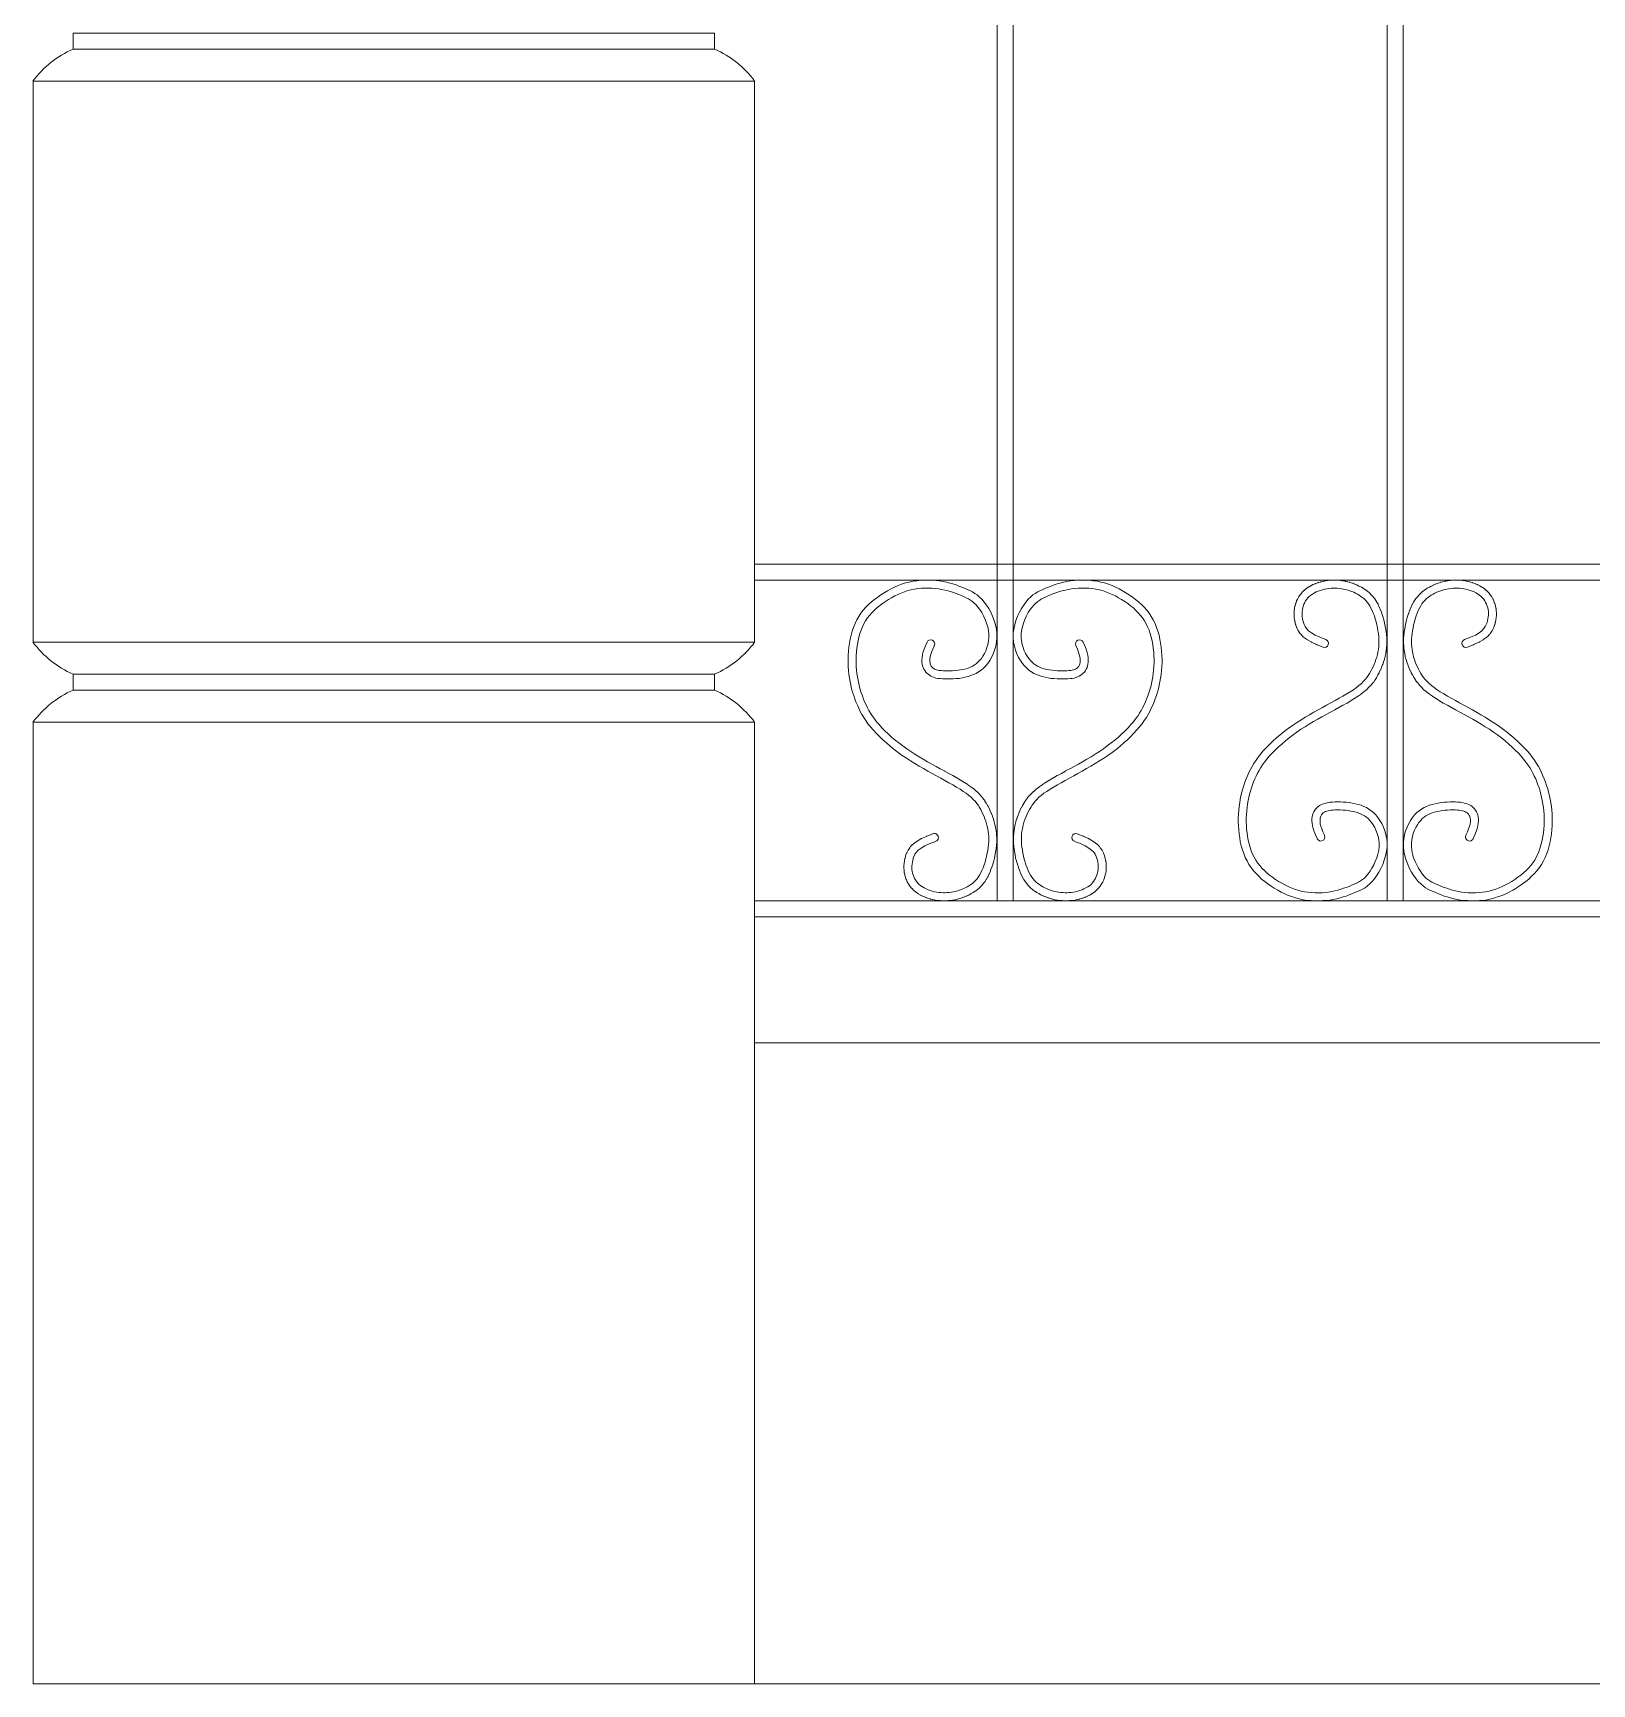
# Model space of a CAD drawing. Header units: millimetres. Extents: x -25 to 4147, y 0 to 2650.
# Drawn here: x 0 to 972, y 0 to 1030 of the extents above; entities that cross this region are included whole.
import ezdxf

# ---------------------------------------------------------------- set-up
doc = ezdxf.new("R2010")
doc.units = ezdxf.units.MM
doc.layers.add('ceco.net 340', color=7, linetype='Continuous', lineweight=5)

msp = doc.modelspace()

# ---------------------------------------------------------------- linework, layer by layer
at = {"layer": 'ceco.net 340'}
for p, q in [((601.2, 2250), (601.2, 488.6)), ((611.2, 2250), (611.2, 488.6)), ((844.5, 2250), (844.5, 488.6)), ((854.5, 2250), (854.5, 488.6)), ((425, 1030), (25, 1030)), ((25, 1030), (25, 1020)), ((25, 1020), (425, 1020)), ((425, 1020), (425, 1030)), ((450, 1000), (0, 1000)), ((0, 1000), (0, 650)), ((450, 650), (450, 1000)), ((450, 698.6), (3672.1, 698.6)), ((450, 688.6), (3672.1, 688.6)), ((854.5, 688.6), (854.5, 488.6)), ((0, 650), (450, 650)), ((425, 630), (25, 630)), ((25, 630), (25, 620)), ((425, 620), (425, 630)), ((25, 620), (425, 620)), ((450, 488.6), (3672.1, 488.6)), ((450, 478.6), (3672.1, 478.6)), ((450, 400), (3672.1, 400)), ((450, 0), (3672.1, 0))]:
    msp.add_line(p, q, dxfattribs=at)
for points in [[(563, 525.7), (559.2, 524.3), (556.2, 522.9), (553.9, 521.5), (552.1, 520.2), (550.9, 518.9), (550, 517.6), (549.4, 516.3), (548.9, 515.1), (548.6, 513.9), (548.4, 512.7), (548.2, 511.5), (548.1, 510.3), (548.1, 509.2), (548.1, 508.1), (548.3, 507), (548.5, 505.9), (548.9, 504.8), (549.3, 503.7), (549.8, 502.6), (550.3, 501.6), (551, 500.6), (551.8, 499.7), (552.6, 498.8), (553.6, 498), (554.6, 497.3), (555.8, 496.6), (557, 496), (558.2, 495.4), (559.5, 495), (560.8, 494.6), (562.2, 494.3), (563.5, 494), (564.9, 493.8), (566.2, 493.7), (567.5, 493.6), (568.8, 493.6), (570.1, 493.7), (571.4, 493.8), (572.7, 494), (574, 494.2), (575.3, 494.5), (576.5, 494.9), (577.8, 495.3), (579, 495.7), (580.3, 496.2), (581.4, 496.8), (582.6, 497.4), (583.7, 498), (584.8, 498.7), (585.8, 499.5), (586.8, 500.3), (587.7, 501.3), (588.7, 502.3), (589.5, 503.4), (590.3, 504.7), (591.1, 506.1), (591.8, 507.6), (592.5, 509.2), (593.1, 511), (593.7, 512.8), (594.2, 514.6), (594.7, 516.5), (595.1, 518.4), (595.4, 520.2), (595.7, 522), (595.9, 523.7), (596, 525.4), (596, 527.1), (596, 528.7), (595.8, 530.3), (595.7, 531.9), (595.4, 533.5), (595.1, 535), (594.7, 536.6), (594.2, 538.2), (593.6, 539.7), (593.1, 541.2), (592.4, 542.7), (591.7, 544.1), (591, 545.5), (590.2, 546.9), (589.4, 548.2), (588.5, 549.4), (587.5, 550.7), (586.3, 551.9), (585, 553.2), (583.6, 554.4), (582, 555.7), (580.1, 556.9), (578.1, 558.3), (575.9, 559.6), (573.6, 561), (571.2, 562.3), (568.7, 563.7), (566.1, 565.2), (563.4, 566.6), (560.8, 568.1), (558.1, 569.5), (555.4, 571.1), (552.7, 572.6), (550, 574.2), (547.3, 575.9), (544.7, 577.6), (542, 579.3), (539.5, 581.2), (537, 583.1), (534.5, 585.1), (532.2, 587.1), (529.9, 589.1), (527.8, 591.1), (525.8, 593.2), (523.9, 595.2), (522.3, 597.1), (520.7, 599.1), (519.3, 601), (518.1, 602.9), (516.9, 604.9), (515.9, 606.8), (514.9, 608.7), (514.1, 610.7), (513.2, 612.7), (512.5, 614.7), (511.8, 616.7), (511.1, 618.8), (510.5, 620.9), (510, 623.1), (509.5, 625.3), (509.2, 627.5), (508.8, 629.8), (508.6, 632.2), (508.4, 634.5), (508.3, 637), (508.3, 639.4), (508.4, 641.9), (508.5, 644.4), (508.8, 646.9), (509.2, 649.4), (509.6, 651.9), (510.2, 654.4), (510.9, 656.8), (511.7, 659.2), (512.7, 661.6), (513.7, 663.8), (515, 666), (516.3, 668), (517.8, 669.9), (519.4, 671.7), (521.1, 673.4), (522.9, 675.1), (524.8, 676.6), (526.8, 678.1), (528.8, 679.5), (530.8, 680.8), (532.9, 682), (535.1, 683.2), (537.2, 684.3), (539.5, 685.3), (541.7, 686.1), (544, 686.9), (546.4, 687.5), (548.8, 688), (551.2, 688.3), (553.6, 688.6), (556.1, 688.7), (558.5, 688.7), (560.9, 688.6), (563.2, 688.5), (565.4, 688.2), (567.6, 687.8), (569.7, 687.4), (571.8, 686.8), (573.7, 686.3), (575.6, 685.7), (577.4, 685), (579.2, 684.3), (580.9, 683.6), (582.6, 682.9), (584.2, 682.2), (585.8, 681.4), (587.3, 680.4), (588.8, 679.4), (590.3, 678.1), (591.8, 676.7), (593.2, 675), (594.6, 673.1), (596, 670.9), (597.3, 668.6), (598.4, 666.1), (599.4, 663.4), (600.2, 660.7), (600.8, 658), (601.1, 655.3), (601.1, 652.6), (600.9, 649.9), (600.4, 647.4), (599.7, 645), (598.8, 642.7), (597.8, 640.5), (596.6, 638.5), (595.4, 636.7), (594.1, 635.1), (592.7, 633.7), (591.3, 632.5), (589.7, 631.4), (588.2, 630.5), (586.6, 629.8), (584.9, 629.1), (583.1, 628.6), (581.3, 628.1), (579.4, 627.7), (577.5, 627.4), (575.7, 627.2), (573.8, 627.1), (572, 627), (570.3, 627), (568.6, 627), (567.1, 627.1), (565.7, 627.2), (564.3, 627.4), (563.1, 627.6), (562, 628), (560.9, 628.3), (559.9, 628.8), (559, 629.3), (558.2, 629.9), (557.4, 630.6), (556.7, 631.3), (556.1, 632.2), (555.5, 633.1), (555.1, 634.1), (554.7, 635.1), (554.5, 636.3), (554.3, 637.5), (554.3, 638.8), (554.4, 640.3), (554.6, 641.9), (555, 643.6), (555.7, 645.5), (556.5, 647.6), (557.6, 649.9)], [(649.4, 525.7), (653.2, 524.3), (656.2, 522.9), (658.5, 521.5), (660.2, 520.2), (661.5, 518.9), (662.4, 517.6), (663, 516.3), (663.4, 515.1), (663.8, 513.9), (664, 512.7), (664.2, 511.5), (664.3, 510.3), (664.3, 509.2), (664.2, 508.1), (664.1, 507), (663.8, 505.9), (663.5, 504.8), (663.1, 503.7), (662.6, 502.6), (662, 501.6), (661.4, 500.6), (660.6, 499.7), (659.8, 498.8), (658.8, 498), (657.8, 497.3), (656.6, 496.6), (655.4, 496), (654.2, 495.4), (652.9, 495), (651.5, 494.6), (650.2, 494.3), (648.9, 494), (647.5, 493.8), (646.2, 493.7), (644.9, 493.6), (643.6, 493.6), (642.3, 493.7), (641, 493.8), (639.7, 494), (638.4, 494.2), (637.1, 494.5), (635.8, 494.9), (634.6, 495.3), (633.3, 495.7), (632.1, 496.2), (630.9, 496.8), (629.8, 497.4), (628.7, 498), (627.6, 498.7), (626.6, 499.5), (625.6, 500.3), (624.6, 501.3), (623.7, 502.3), (622.9, 503.4), (622.1, 504.7), (621.3, 506.1), (620.6, 507.6), (619.9, 509.2), (619.2, 511), (618.7, 512.8), (618.1, 514.6), (617.7, 516.5), (617.3, 518.4), (617, 520.2), (616.7, 522), (616.5, 523.7), (616.4, 525.4), (616.4, 527.1), (616.4, 528.7), (616.5, 530.3), (616.7, 531.9), (617, 533.5), (617.3, 535), (617.7, 536.6), (618.2, 538.2), (618.7, 539.7), (619.3, 541.2), (620, 542.7), (620.7, 544.1), (621.4, 545.5), (622.2, 546.9), (623, 548.2), (623.9, 549.4), (624.9, 550.7), (626.1, 551.9), (627.3, 553.2), (628.8, 554.4), (630.4, 555.7), (632.3, 556.9), (634.3, 558.3), (636.4, 559.6), (638.8, 561), (641.2, 562.3), (643.7, 563.7), (646.3, 565.2), (649, 566.6), (651.6, 568.1), (654.3, 569.5), (657, 571.1), (659.7, 572.6), (662.4, 574.2), (665.1, 575.9), (667.7, 577.6), (670.3, 579.3), (672.9, 581.2), (675.4, 583.1), (677.9, 585.1), (680.2, 587.1), (682.5, 589.1), (684.6, 591.1), (686.6, 593.2), (688.4, 595.2), (690.1, 597.1), (691.7, 599.1), (693, 601), (694.3, 602.9), (695.4, 604.9), (696.5, 606.8), (697.4, 608.7), (698.3, 610.7), (699.2, 612.7), (699.9, 614.7), (700.6, 616.7), (701.3, 618.8), (701.9, 620.9), (702.4, 623.1), (702.8, 625.3), (703.2, 627.5), (703.5, 629.8), (703.8, 632.2), (704, 634.5), (704.1, 637), (704.1, 639.4), (704, 641.9), (703.8, 644.4), (703.6, 646.9), (703.2, 649.4), (702.8, 651.9), (702.2, 654.4), (701.5, 656.8), (700.7, 659.2), (699.7, 661.6), (698.6, 663.8), (697.4, 666), (696.1, 668), (694.6, 669.9), (693, 671.7), (691.3, 673.4), (689.5, 675.1), (687.6, 676.6), (685.6, 678.1), (683.6, 679.5), (681.6, 680.8), (679.5, 682), (677.3, 683.2), (675.1, 684.3), (672.9, 685.3), (670.7, 686.1), (668.3, 686.9), (666, 687.5), (663.6, 688), (661.2, 688.3), (658.7, 688.6), (656.3, 688.7), (653.9, 688.7), (651.5, 688.6), (649.2, 688.5), (646.9, 688.2), (644.8, 687.8), (642.7, 687.4), (640.6, 686.8), (638.7, 686.3), (636.8, 685.7), (634.9, 685), (633.2, 684.3), (631.4, 683.6), (629.8, 682.9), (628.2, 682.2), (626.6, 681.4), (625, 680.4), (623.5, 679.4), (622.1, 678.1), (620.6, 676.7), (619.2, 675), (617.8, 673.1), (616.4, 670.9), (615.1, 668.6), (614, 666.1), (613, 663.4), (612.2, 660.7), (611.6, 658), (611.3, 655.3), (611.3, 652.6), (611.5, 649.9), (612, 647.4), (612.7, 645), (613.6, 642.7), (614.6, 640.5), (615.8, 638.5), (617, 636.7), (618.3, 635.1), (619.7, 633.7), (621.1, 632.5), (622.6, 631.4), (624.2, 630.5), (625.8, 629.8), (627.5, 629.1), (629.3, 628.6), (631.1, 628.1), (633, 627.7), (634.8, 627.4), (636.7, 627.2), (638.6, 627.1), (640.4, 627), (642.1, 627), (643.8, 627), (645.3, 627.1), (646.7, 627.2), (648.1, 627.4), (649.3, 627.6), (650.4, 628), (651.5, 628.3), (652.5, 628.8), (653.4, 629.3), (654.2, 629.9), (655, 630.6), (655.7, 631.3), (656.3, 632.2), (656.8, 633.1), (657.3, 634.1), (657.7, 635.1), (657.9, 636.3), (658.1, 637.5), (658.1, 638.8), (658, 640.3), (657.8, 641.9), (657.3, 643.6), (656.7, 645.5), (655.9, 647.6), (654.8, 649.9)], [(806.3, 651.6), (802.5, 653), (799.5, 654.4), (797.2, 655.8), (795.5, 657.1), (794.2, 658.4), (793.3, 659.7), (792.7, 661), (792.3, 662.2), (791.9, 663.4), (791.7, 664.6), (791.5, 665.8), (791.4, 666.9), (791.4, 668.1), (791.5, 669.2), (791.6, 670.3), (791.8, 671.4), (792.2, 672.5), (792.6, 673.6), (793.1, 674.7), (793.6, 675.7), (794.3, 676.7), (795.1, 677.6), (795.9, 678.5), (796.9, 679.3), (797.9, 680), (799.1, 680.7), (800.3, 681.3), (801.5, 681.8), (802.8, 682.3), (804.1, 682.7), (805.5, 683), (806.8, 683.3), (808.2, 683.5), (809.5, 683.6), (810.8, 683.7), (812.1, 683.7), (813.4, 683.6), (814.7, 683.5), (816, 683.3), (817.3, 683.1), (818.6, 682.8), (819.9, 682.4), (821.1, 682), (822.4, 681.6), (823.6, 681.1), (824.8, 680.5), (825.9, 679.9), (827, 679.3), (828.1, 678.5), (829.1, 677.8), (830.1, 676.9), (831.1, 676), (832, 675), (832.8, 673.9), (833.6, 672.6), (834.4, 671.2), (835.1, 669.7), (835.8, 668.1), (836.5, 666.3), (837, 664.5), (837.6, 662.6), (838, 660.8), (838.4, 658.9), (838.7, 657.1), (839, 655.3), (839.2, 653.6), (839.3, 651.9), (839.3, 650.2), (839.3, 648.6), (839.2, 647), (839, 645.4), (838.7, 643.8), (838.4, 642.3), (838, 640.7), (837.5, 639.1), (837, 637.6), (836.4, 636.1), (835.7, 634.6), (835, 633.2), (834.3, 631.8), (833.5, 630.4), (832.7, 629.1), (831.8, 627.9), (830.8, 626.6), (829.6, 625.4), (828.4, 624.1), (826.9, 622.9), (825.3, 621.6), (823.4, 620.3), (821.4, 619), (819.3, 617.7), (816.9, 616.3), (814.5, 615), (812, 613.5), (809.4, 612.1), (806.7, 610.7), (804.1, 609.2), (801.4, 607.7), (798.7, 606.2), (796, 604.7), (793.3, 603.1), (790.6, 601.4), (788, 599.7), (785.4, 597.9), (782.8, 596.1), (780.3, 594.2), (777.8, 592.2), (775.5, 590.2), (773.2, 588.2), (771.1, 586.2), (769.1, 584.1), (767.2, 582.1), (765.6, 580.2), (764, 578.2), (762.7, 576.3), (761.4, 574.3), (760.3, 572.4), (759.2, 570.5), (758.3, 568.6), (757.4, 566.6), (756.5, 564.6), (755.8, 562.6), (755.1, 560.6), (754.4, 558.5), (753.8, 556.4), (753.3, 554.2), (752.9, 552), (752.5, 549.8), (752.2, 547.5), (751.9, 545.1), (751.7, 542.8), (751.6, 540.3), (751.6, 537.9), (751.7, 535.4), (751.9, 532.9), (752.1, 530.4), (752.5, 527.9), (752.9, 525.4), (753.5, 522.9), (754.2, 520.4), (755, 518.1), (756, 515.7), (757.1, 513.5), (758.3, 511.3), (759.6, 509.3), (761.1, 507.4), (762.7, 505.6), (764.4, 503.9), (766.2, 502.2), (768.1, 500.7), (770.1, 499.2), (772.1, 497.8), (774.1, 496.5), (776.2, 495.2), (778.4, 494.1), (780.6, 493), (782.8, 492), (785, 491.2), (787.4, 490.4), (789.7, 489.8), (792.1, 489.3), (794.5, 488.9), (797, 488.7), (799.4, 488.6), (801.8, 488.6), (804.2, 488.7), (806.5, 488.8), (808.8, 489.1), (810.9, 489.5), (813, 489.9), (815.1, 490.5), (817, 491), (818.9, 491.6), (820.8, 492.3), (822.5, 493), (824.3, 493.7), (825.9, 494.4), (827.5, 495.1), (829.1, 495.9), (830.7, 496.8), (832.2, 497.9), (833.6, 499.1), (835.1, 500.6), (836.5, 502.3), (837.9, 504.2), (839.3, 506.4), (840.6, 508.7), (841.7, 511.2), (842.7, 513.9), (843.5, 516.6), (844.1, 519.3), (844.4, 522), (844.4, 524.7), (844.2, 527.3), (843.7, 529.9), (843, 532.3), (842.1, 534.6), (841.1, 536.8), (839.9, 538.8), (838.7, 540.6), (837.4, 542.2), (836, 543.6), (834.6, 544.8), (833.1, 545.8), (831.5, 546.8), (829.9, 547.5), (828.2, 548.2), (826.4, 548.7), (824.6, 549.2), (822.7, 549.6), (820.9, 549.9), (819, 550.1), (817.1, 550.2), (815.3, 550.3), (813.6, 550.3), (811.9, 550.3), (810.4, 550.2), (809, 550.1), (807.6, 549.9), (806.4, 549.6), (805.3, 549.3), (804.2, 548.9), (803.2, 548.5), (802.3, 548), (801.5, 547.4), (800.7, 546.7), (800, 545.9), (799.4, 545.1), (798.8, 544.2), (798.4, 543.2), (798, 542.2), (797.8, 541), (797.6, 539.8), (797.6, 538.5), (797.7, 537), (797.9, 535.4), (798.4, 533.7), (799, 531.8), (799.8, 529.7), (800.9, 527.4)], [(892.7, 651.6), (896.5, 653), (899.5, 654.4), (901.8, 655.8), (903.6, 657.1), (904.8, 658.4), (905.7, 659.7), (906.3, 661), (906.8, 662.2), (907.1, 663.4), (907.3, 664.6), (907.5, 665.8), (907.6, 666.9), (907.6, 668.1), (907.6, 669.2), (907.4, 670.3), (907.2, 671.4), (906.8, 672.5), (906.4, 673.6), (905.9, 674.7), (905.4, 675.7), (904.7, 676.7), (903.9, 677.6), (903.1, 678.5), (902.1, 679.3), (901.1, 680), (899.9, 680.7), (898.7, 681.3), (897.5, 681.8), (896.2, 682.3), (894.9, 682.7), (893.5, 683), (892.2, 683.3), (890.8, 683.5), (889.5, 683.6), (888.2, 683.7), (886.9, 683.7), (885.6, 683.6), (884.3, 683.5), (883, 683.3), (881.7, 683.1), (880.4, 682.8), (879.2, 682.4), (877.9, 682), (876.7, 681.6), (875.4, 681.1), (874.3, 680.5), (873.1, 679.9), (872, 679.3), (870.9, 678.5), (869.9, 677.8), (868.9, 676.9), (867.9, 676), (867, 675), (866.2, 673.9), (865.4, 672.6), (864.6, 671.2), (863.9, 669.7), (863.2, 668.1), (862.6, 666.3), (862, 664.5), (861.5, 662.6), (861, 660.8), (860.6, 658.9), (860.3, 657.1), (860, 655.3), (859.8, 653.6), (859.7, 651.9), (859.7, 650.2), (859.7, 648.6), (859.9, 647), (860, 645.4), (860.3, 643.8), (860.6, 642.3), (861, 640.7), (861.5, 639.1), (862, 637.6), (862.6, 636.1), (863.3, 634.6), (864, 633.2), (864.7, 631.8), (865.5, 630.4), (866.3, 629.1), (867.2, 627.9), (868.2, 626.6), (869.4, 625.4), (870.7, 624.1), (872.1, 622.9), (873.7, 621.6), (875.6, 620.3), (877.6, 619), (879.8, 617.7), (882.1, 616.3), (884.5, 615), (887, 613.5), (889.6, 612.1), (892.3, 610.7), (894.9, 609.2), (897.6, 607.7), (900.3, 606.2), (903, 604.7), (905.7, 603.1), (908.4, 601.4), (911, 599.7), (913.7, 597.9), (916.2, 596.1), (918.7, 594.2), (921.2, 592.2), (923.5, 590.2), (925.8, 588.2), (927.9, 586.2), (929.9, 584.1), (931.8, 582.1), (933.4, 580.2), (935, 578.2), (936.4, 576.3), (937.6, 574.3), (938.8, 572.4), (939.8, 570.5), (940.8, 568.6), (941.6, 566.6), (942.5, 564.6), (943.2, 562.6), (943.9, 560.6), (944.6, 558.5), (945.2, 556.4), (945.7, 554.2), (946.1, 552), (946.5, 549.8), (946.9, 547.5), (947.1, 545.1), (947.3, 542.8), (947.4, 540.3), (947.4, 537.9), (947.3, 535.4), (947.2, 532.9), (946.9, 530.4), (946.5, 527.9), (946.1, 525.4), (945.5, 522.9), (944.8, 520.4), (944, 518.1), (943, 515.7), (941.9, 513.5), (940.7, 511.3), (939.4, 509.3), (937.9, 507.4), (936.3, 505.6), (934.6, 503.9), (932.8, 502.2), (930.9, 500.7), (928.9, 499.2), (926.9, 497.8), (924.9, 496.5), (922.8, 495.2), (920.6, 494.1), (918.5, 493), (916.2, 492), (914, 491.2), (911.7, 490.4), (909.3, 489.8), (906.9, 489.3), (904.5, 488.9), (902.1, 488.7), (899.6, 488.6), (897.2, 488.6), (894.8, 488.7), (892.5, 488.8), (890.3, 489.1), (888.1, 489.5), (886, 489.9), (883.9, 490.5), (882, 491), (880.1, 491.6), (878.2, 492.3), (876.5, 493), (874.8, 493.7), (873.1, 494.4), (871.5, 495.1), (869.9, 495.9), (868.4, 496.8), (866.9, 497.9), (865.4, 499.1), (863.9, 500.6), (862.5, 502.3), (861.1, 504.2), (859.7, 506.4), (858.4, 508.7), (857.3, 511.2), (856.3, 513.9), (855.5, 516.6), (854.9, 519.3), (854.6, 522), (854.6, 524.7), (854.8, 527.3), (855.3, 529.9), (856, 532.3), (856.9, 534.6), (857.9, 536.8), (859.1, 538.8), (860.3, 540.6), (861.6, 542.2), (863, 543.6), (864.4, 544.8), (865.9, 545.8), (867.5, 546.8), (869.1, 547.5), (870.8, 548.2), (872.6, 548.7), (874.4, 549.2), (876.3, 549.6), (878.1, 549.9), (880, 550.1), (881.9, 550.2), (883.7, 550.3), (885.4, 550.3), (887.1, 550.3), (888.6, 550.2), (890, 550.1), (891.4, 549.9), (892.6, 549.6), (893.7, 549.3), (894.8, 548.9), (895.8, 548.5), (896.7, 548), (897.5, 547.4), (898.3, 546.7), (899, 545.9), (899.6, 545.1), (900.2, 544.2), (900.6, 543.2), (901, 542.2), (901.2, 541), (901.4, 539.8), (901.4, 538.5), (901.3, 537), (901.1, 535.4), (900.7, 533.7), (900, 531.8), (899.2, 529.7), (898.1, 527.4)]]:
    msp.add_lwpolyline(points, dxfattribs=at)
for points in [[(561.2, 530.4), (557.5, 529, 0.018526), (557.1, 528.8), (554.1, 527.4, 0.02401), (553.7, 527.2), (551.4, 525.8, 0.03058), (550.8, 525.5), (549.1, 524.2, 0.037109), (548.5, 523.7), (547.3, 522.4, 0.040944), (546.8, 521.7), (545.9, 520.4, 0.03872), (545.5, 519.8), (544.9, 518.5, 0.02899), (544.6, 518), (544.2, 516.7, 0.016625), (544.1, 516.4), (543.8, 515.2, 0.014695), (543.7, 514.9), (543.5, 513.7, 0.015749), (543.4, 513.4), (543.2, 512.2, 0.016704), (543.2, 511.9), (543.1, 510.7, 0.017506), (543.1, 510.4), (543.1, 509.3, 0.018102), (543.1, 508.9), (543.2, 507.8, 0.01845), (543.2, 507.4), (543.3, 506.3, 0.018524), (543.4, 505.9), (543.6, 504.8, 0.018452), (543.7, 504.4), (544.1, 503.4, 0.018802), (544.2, 503), (544.6, 501.9, 0.019374), (544.7, 501.6), (545.2, 500.5, 0.020024), (545.4, 500.1), (546, 499.1, 0.020714), (546.2, 498.8), (546.9, 497.8, 0.021397), (547.1, 497.5), (547.9, 496.5, 0.022021), (548.2, 496.2), (549.1, 495.3, 0.022531), (549.4, 495), (550.3, 494.2, 0.022367), (550.7, 493.9), (551.7, 493.2, 0.020214), (552.1, 493), (553.2, 492.3, 0.017942), (553.5, 492.1), (554.7, 491.5, 0.016078), (555, 491.4), (556.3, 490.8, 0.01459), (556.5, 490.7), (557.8, 490.3, 0.01344), (558.1, 490.2), (559.4, 489.8, 0.012596), (559.7, 489.7), (561, 489.4, 0.012037), (561.2, 489.4), (562.6, 489.1, 0.011796), (562.8, 489.1), (564.1, 488.9, 0.01186), (564.4, 488.8), (565.7, 488.7, 0.011906), (565.9, 488.7), (567.3, 488.6, 0.011871), (567.5, 488.6), (568.8, 488.6, 0.011755), (569, 488.6), (570.4, 488.7, 0.01156), (570.6, 488.7), (571.9, 488.8, 0.011293), (572.1, 488.8), (573.4, 489, 0.01096), (573.6, 489.1), (574.9, 489.3, 0.010625), (575.1, 489.3), (576.4, 489.6, 0.010507), (576.6, 489.7), (577.9, 490, 0.010519), (578.1, 490.1), (579.3, 490.5, 0.010613), (579.5, 490.6), (580.8, 491, 0.010791), (581, 491.1), (582.2, 491.6, 0.011052), (582.4, 491.7), (583.6, 492.2, 0.011398), (583.8, 492.3), (584.9, 493, 0.011831), (585.1, 493.1), (586.2, 493.7, 0.012624), (586.5, 493.9), (587.5, 494.6, 0.014451), (587.8, 494.7), (588.8, 495.5, 0.016231), (589.1, 495.7), (590, 496.5, 0.017546), (590.3, 496.8), (591.2, 497.7, 0.018298), (591.5, 498), (592.4, 499, 0.018454), (592.6, 499.3), (593.5, 500.4, 0.01805), (593.7, 500.7), (594.5, 501.9, 0.017188), (594.7, 502.2), (595.5, 503.6, 0.015683), (595.6, 503.9), (596.3, 505.4, 0.013181), (596.4, 505.7), (597.1, 507.3, 0.01117), (597.2, 507.5), (597.8, 509.3, 0.009782), (597.9, 509.5), (598.5, 511.3, 0.008856), (598.5, 511.4), (599.1, 513.3, 0.008297), (599.1, 513.5), (599.6, 515.3, 0.008056), (599.6, 515.5), (600, 517.4, 0.008123), (600, 517.5), (600.3, 519.3, 0.008556), (600.4, 519.5), (600.6, 521.3, 0.00932), (600.6, 521.5), (600.8, 523.2, 0.010075), (600.8, 523.4), (601, 525.1, 0.010733), (601, 525.3), (601, 527, 0.011254), (601, 527.2), (601, 528.8, 0.011605), (600.9, 529), (600.8, 530.6, 0.011758), (600.8, 530.9), (600.6, 532.5, 0.011701), (600.6, 532.7), (600.3, 534.3, 0.011388), (600.3, 534.5), (599.9, 536.1, 0.010808), (599.9, 536.3), (599.5, 537.8, 0.010278), (599.4, 538), (599, 539.6, 0.009859), (598.9, 539.8), (598.4, 541.3, 0.009545), (598.3, 541.5), (597.7, 543, 0.009335), (597.6, 543.2), (597, 544.7, 0.009229), (596.9, 544.8), (596.2, 546.3, 0.00923), (596.2, 546.4), (595.4, 547.8, 0.009723), (595.3, 548), (594.6, 549.3, 0.011671), (594.4, 549.5), (593.6, 550.8, 0.013556), (593.5, 551.1), (592.5, 552.3, 0.014792), (592.4, 552.6), (591.3, 553.8, 0.015289), (591.1, 554.1), (590, 555.3, 0.015076), (589.8, 555.5), (588.5, 556.8, 0.014282), (588.3, 556.9), (586.9, 558.2, 0.013091), (586.7, 558.4), (585, 559.6, 0.011392), (584.8, 559.8), (583, 561, 0.008802), (582.9, 561.1), (580.8, 562.4, 0.006609), (580.7, 562.5), (578.6, 563.9, 0.004919), (578.5, 563.9), (576.2, 565.3, 0.003568), (576.1, 565.3), (573.7, 566.7, 0.002447), (573.6, 566.7), (571.1, 568.1, 0.001481), (571.1, 568.1), (568.5, 569.5, 0.000613), (568.5, 569.6), (565.8, 571), (563.2, 572.4), (560.5, 573.9), (557.8, 575.4), (555.2, 576.9), (552.6, 578.5), (550, 580.1), (547.4, 581.7), (544.9, 583.4), (542.4, 585.2), (540, 587.1), (537.7, 588.9), (535.4, 590.8), (533.3, 592.8), (531.3, 594.7), (529.4, 596.6), (527.7, 598.5), (526.1, 600.3), (524.7, 602.1), (523.5, 603.8), (522.3, 605.6), (521.3, 607.3), (520.3, 609.1), (519.5, 610.9), (518.6, 612.7), (517.9, 614.5), (517.2, 616.4), (516.5, 618.3), (515.9, 620.2), (515.4, 622.2), (514.9, 624.2), (514.5, 626.2), (514.1, 628.3), (513.8, 630.4), (513.6, 632.6), (513.4, 634.8), (513.3, 637.1), (513.3, 639.3), (513.4, 641.6), (513.5, 643.9), (513.8, 646.3), (514.1, 648.6), (514.5, 650.9), (515.1, 653.1), (515.7, 655.3), (516.4, 657.5), (517.2, 659.5), (518.2, 661.5), (519.2, 663.3), (520.4, 665.1), (521.7, 666.7), (523.1, 668.3), (524.6, 669.8), (526.2, 671.3), (527.9, 672.7), (529.7, 674), (531.6, 675.3), (533.5, 676.5), (535.4, 677.7), (537.4, 678.8), (539.4, 679.7), (541.4, 680.6), (543.4, 681.4), (545.5, 682.1), (547.5, 682.6), (549.7, 683.1), (551.8, 683.4), (554, 683.6), (556.2, 683.7), (558.4, 683.7), (560.6, 683.6), (562.7, 683.5), (564.7, 683.2), (566.7, 682.9), (568.6, 682.5), (570.4, 682), (572.2, 681.5), (574, 680.9), (575.7, 680.3), (577.4, 679.7), (579, 679), (580.6, 678.3), (582, 677.7), (583.4, 677), (584.6, 676.2), (585.8, 675.4), (587, 674.4), (588.1, 673.3), (589.3, 671.9), (590.5, 670.3), (591.7, 668.4), (592.8, 666.3), (593.8, 664.1), (594.7, 661.8), (595.4, 659.5), (595.8, 657.2), (596.1, 655), (596.1, 652.8), (595.9, 650.7), (595.5, 648.6), (594.9, 646.6), (594.2, 644.6), (593.4, 642.9), (592.4, 641.2), (591.4, 639.7), (590.3, 638.5), (589.3, 637.4), (588.2, 636.5), (587, 635.7), (585.9, 635), (584.6, 634.4), (583.2, 633.8), (581.7, 633.4), (580.2, 633), (578.5, 632.7), (576.9, 632.4), (575.2, 632.2), (573.5, 632.1), (571.9, 632), (570.3, 632), (568.8, 632), (567.5, 632.1), (566.3, 632.2), (565.2, 632.3), (564.3, 632.5), (563.5, 632.7), (562.8, 633), (562.2, 633.2), (561.7, 633.5), (561.3, 633.8), (560.9, 634.2), (560.5, 634.5), (560.2, 634.9), (560, 635.4), (559.7, 635.9), (559.5, 636.5), (559.4, 637.2), (559.3, 637.9), (559.3, 638.7), (559.3, 639.7), (559.5, 640.9), (559.9, 642.2), (560.4, 643.8), (561.1, 645.6), (562.1, 647.8)], [(651.1, 530.4), (654.9, 529, -0.018526), (655.3, 528.8), (658.3, 527.4, -0.02401), (658.7, 527.2), (661, 525.8, -0.03058), (661.5, 525.5), (663.3, 524.2, -0.037109), (663.8, 523.7), (665.1, 522.4, -0.040944), (665.6, 521.7), (666.5, 520.4, -0.03872), (666.9, 519.8), (667.5, 518.5, -0.02899), (667.7, 518), (668.2, 516.7, -0.016625), (668.3, 516.4), (668.6, 515.2, -0.014695), (668.7, 514.9), (668.9, 513.7, -0.015749), (669, 513.4), (669.2, 512.2, -0.016704), (669.2, 511.9), (669.3, 510.7, -0.017506), (669.3, 510.4), (669.3, 509.3, -0.018102), (669.3, 508.9), (669.2, 507.8, -0.01845), (669.2, 507.4), (669, 506.3, -0.018524), (669, 505.9), (668.7, 504.8, -0.018452), (668.6, 504.4), (668.3, 503.4, -0.018802), (668.2, 503), (667.8, 501.9, -0.019374), (667.7, 501.6), (667.2, 500.5, -0.020024), (667, 500.1), (666.4, 499.1, -0.020714), (666.2, 498.8), (665.5, 497.8, -0.021397), (665.2, 497.5), (664.5, 496.5, -0.022021), (664.2, 496.2), (663.3, 495.3, -0.022531), (663, 495), (662.1, 494.2, -0.022367), (661.7, 493.9), (660.7, 493.2, -0.020214), (660.3, 493), (659.2, 492.3, -0.017942), (658.9, 492.1), (657.7, 491.5, -0.016078), (657.4, 491.4), (656.1, 490.8, -0.01459), (655.9, 490.7), (654.6, 490.3, -0.01344), (654.3, 490.2), (653, 489.8, -0.012596), (652.7, 489.7), (651.4, 489.4, -0.012037), (651.2, 489.4), (649.8, 489.1, -0.011796), (649.6, 489.1), (648.2, 488.9, -0.01186), (648, 488.8), (646.7, 488.7, -0.011906), (646.4, 488.7), (645.1, 488.6, -0.011871), (644.9, 488.6), (643.6, 488.6, -0.011755), (643.3, 488.6), (642, 488.7, -0.01156), (641.8, 488.7), (640.5, 488.8, -0.011293), (640.3, 488.8), (639, 489, -0.01096), (638.8, 489.1), (637.5, 489.3, -0.010625), (637.3, 489.3), (636, 489.6, -0.010507), (635.8, 489.7), (634.5, 490, -0.010519), (634.3, 490.1), (633.1, 490.5, -0.010613), (632.9, 490.6), (631.6, 491, -0.010791), (631.4, 491.1), (630.2, 491.6, -0.011052), (630, 491.7), (628.8, 492.2, -0.011398), (628.6, 492.3), (627.5, 493, -0.011831), (627.3, 493.1), (626.1, 493.7, -0.012624), (625.9, 493.9), (624.8, 494.6, -0.014451), (624.6, 494.7), (623.6, 495.5, -0.016231), (623.3, 495.7), (622.3, 496.5, -0.017546), (622.1, 496.8), (621.1, 497.7, -0.018298), (620.9, 498), (620, 499, -0.018454), (619.8, 499.3), (618.9, 500.4, -0.01805), (618.7, 500.7), (617.9, 501.9, -0.017188), (617.7, 502.2), (616.9, 503.6, -0.015683), (616.8, 503.9), (616, 505.4, -0.013181), (615.9, 505.7), (615.3, 507.3, -0.01117), (615.2, 507.5), (614.5, 509.3, -0.009782), (614.5, 509.5), (613.9, 511.3, -0.008856), (613.9, 511.4), (613.3, 513.3, -0.008297), (613.3, 513.5), (612.8, 515.3, -0.008056), (612.8, 515.5), (612.4, 517.4, -0.008123), (612.4, 517.5), (612, 519.3, -0.008556), (612, 519.5), (611.8, 521.3, -0.00932), (611.7, 521.5), (611.6, 523.2, -0.010075), (611.5, 523.4), (611.4, 525.1, -0.010733), (611.4, 525.3), (611.4, 527, -0.011254), (611.4, 527.2), (611.4, 528.8, -0.011605), (611.4, 529), (611.6, 530.6, -0.011758), (611.6, 530.9), (611.8, 532.5, -0.011701), (611.8, 532.7), (612.1, 534.3, -0.011388), (612.1, 534.5), (612.4, 536.1, -0.010808), (612.5, 536.3), (612.9, 537.8, -0.010278), (612.9, 538), (613.4, 539.6, -0.009859), (613.5, 539.8), (614, 541.3, -0.009545), (614.1, 541.5), (614.7, 543, -0.009335), (614.7, 543.2), (615.4, 544.7, -0.009229), (615.5, 544.8), (616.1, 546.3, -0.00923), (616.2, 546.4), (617, 547.8, -0.009723), (617, 548), (617.8, 549.3, -0.011671), (617.9, 549.5), (618.8, 550.8, -0.013556), (618.9, 551.1), (619.8, 552.3, -0.014792), (620, 552.6), (621, 553.8, -0.015289), (621.2, 554.1), (622.4, 555.3, -0.015076), (622.6, 555.5), (623.9, 556.8, -0.014282), (624.1, 556.9), (625.5, 558.2, -0.013091), (625.7, 558.4), (627.4, 559.6, -0.011392), (627.5, 559.8), (629.4, 561, -0.008802), (629.5, 561.1), (631.5, 562.4, -0.006609), (631.6, 562.5), (633.8, 563.9, -0.004919), (633.9, 563.9), (636.2, 565.3, -0.003568), (636.3, 565.3), (638.7, 566.7, -0.002447), (638.8, 566.7), (641.3, 568.1, -0.001481), (641.3, 568.1), (643.9, 569.5, -0.000613), (643.9, 569.6), (646.6, 571), (649.2, 572.4), (651.9, 573.9), (654.5, 575.4), (657.2, 576.9), (659.8, 578.5), (662.4, 580.1), (665, 581.7), (667.5, 583.4), (669.9, 585.2), (672.4, 587.1), (674.7, 588.9), (676.9, 590.8), (679.1, 592.8), (681.1, 594.7), (683, 596.6), (684.7, 598.5), (686.3, 600.3), (687.6, 602.1), (688.9, 603.8), (690.1, 605.6), (691.1, 607.3), (692, 609.1), (692.9, 610.9), (693.7, 612.7), (694.5, 614.5), (695.2, 616.4), (695.9, 618.3), (696.5, 620.2), (697, 622.2), (697.5, 624.2), (697.9, 626.2), (698.3, 628.3), (698.6, 630.4), (698.8, 632.6), (699, 634.8), (699.1, 637.1), (699.1, 639.3), (699, 641.6), (698.9, 643.9), (698.6, 646.3), (698.3, 648.6), (697.9, 650.9), (697.3, 653.1), (696.7, 655.3), (696, 657.5), (695.1, 659.5), (694.2, 661.5), (693.2, 663.3), (692, 665.1), (690.7, 666.7), (689.3, 668.3), (687.8, 669.8), (686.2, 671.3), (684.5, 672.7), (682.7, 674), (680.8, 675.3), (678.9, 676.5), (677, 677.7), (675, 678.8), (673, 679.7), (671, 680.6), (669, 681.4), (666.9, 682.1), (664.8, 682.6), (662.7, 683.1), (660.6, 683.4), (658.4, 683.6), (656.2, 683.7), (654, 683.7), (651.8, 683.6), (649.7, 683.5), (647.7, 683.2), (645.7, 682.9), (643.8, 682.5), (641.9, 682), (640.1, 681.5), (638.4, 680.9), (636.7, 680.3), (635, 679.7), (633.4, 679), (631.8, 678.3), (630.4, 677.7), (629, 677), (627.8, 676.2), (626.6, 675.4), (625.4, 674.4), (624.3, 673.3), (623.1, 671.9), (621.9, 670.3), (620.7, 668.4), (619.6, 666.3), (618.6, 664.1), (617.7, 661.8), (617, 659.5), (616.5, 657.2), (616.3, 655), (616.3, 652.8), (616.5, 650.7), (616.9, 648.6), (617.4, 646.6), (618.2, 644.6), (619, 642.9), (620, 641.2), (621, 639.7), (622, 638.5), (623.1, 637.4), (624.2, 636.5), (625.3, 635.7), (626.5, 635), (627.8, 634.4), (629.2, 633.8), (630.6, 633.4), (632.2, 633), (633.8, 632.7), (635.5, 632.4), (637.2, 632.2), (638.9, 632.1), (640.5, 632), (642.1, 632), (643.6, 632), (644.9, 632.1), (646.1, 632.2), (647.2, 632.3), (648.1, 632.5), (648.9, 632.7), (649.6, 633), (650.2, 633.2), (650.7, 633.5), (651.1, 633.8), (651.5, 634.2), (651.8, 634.5), (652.1, 634.9), (652.4, 635.4), (652.6, 635.9), (652.8, 636.5), (653, 637.2), (653.1, 637.9), (653.1, 638.7), (653, 639.7), (652.9, 640.9), (652.5, 642.2), (652, 643.8), (651.3, 645.6), (650.3, 647.8)], [(804.6, 646.9), (800.8, 648.3, -0.018526), (800.4, 648.5), (797.4, 649.9, -0.02401), (797, 650.1), (794.7, 651.5, -0.03058), (794.2, 651.8), (792.4, 653.1, -0.037109), (791.9, 653.6), (790.6, 654.9, -0.040944), (790.1, 655.6), (789.2, 656.9, -0.03872), (788.8, 657.5), (788.2, 658.8, -0.02899), (788, 659.3), (787.5, 660.6, -0.016625), (787.4, 660.9), (787.1, 662.1, -0.014695), (787, 662.4), (786.8, 663.6, -0.015749), (786.7, 663.9), (786.5, 665.1, -0.016704), (786.5, 665.4), (786.4, 666.5, -0.017506), (786.4, 666.9), (786.4, 668, -0.018102), (786.4, 668.4), (786.5, 669.5, -0.01845), (786.5, 669.9), (786.7, 671, -0.018524), (786.7, 671.4), (787, 672.5, -0.018452), (787.1, 672.8), (787.4, 673.9, -0.018802), (787.5, 674.3), (787.9, 675.4, -0.019374), (788, 675.7), (788.5, 676.8, -0.020024), (788.7, 677.1), (789.3, 678.2, -0.020714), (789.5, 678.5), (790.2, 679.5, -0.021397), (790.5, 679.8), (791.2, 680.8, -0.022021), (791.5, 681.1), (792.4, 682, -0.022531), (792.7, 682.3), (793.6, 683.1, -0.022367), (794, 683.4), (795, 684.1, -0.020214), (795.4, 684.3), (796.5, 685, -0.017942), (796.8, 685.2), (798, 685.8, -0.016078), (798.3, 685.9), (799.6, 686.4, -0.01459), (799.8, 686.6), (801.1, 687, -0.01344), (801.4, 687.1), (802.7, 687.5, -0.012596), (803, 687.6), (804.3, 687.9, -0.012037), (804.5, 687.9), (805.9, 688.2, -0.011796), (806.1, 688.2), (807.5, 688.4, -0.01186), (807.7, 688.5), (809, 688.6, -0.011906), (809.3, 688.6), (810.6, 688.7, -0.011871), (810.8, 688.7), (812.1, 688.7, -0.011755), (812.4, 688.7), (813.7, 688.6, -0.01156), (813.9, 688.6), (815.2, 688.5, -0.011293), (815.4, 688.4), (816.7, 688.3, -0.01096), (816.9, 688.2), (818.2, 688, -0.010625), (818.4, 687.9), (819.7, 687.7, -0.010507), (819.9, 687.6), (821.2, 687.3, -0.010519), (821.4, 687.2), (822.6, 686.8, -0.010613), (822.8, 686.7), (824.1, 686.3, -0.010791), (824.3, 686.2), (825.5, 685.7, -0.011052), (825.7, 685.6), (826.9, 685, -0.011398), (827.1, 684.9), (828.2, 684.3, -0.011831), (828.4, 684.2), (829.6, 683.6, -0.012624), (829.8, 683.4), (830.8, 682.7, -0.014451), (831.1, 682.6), (832.1, 681.8, -0.016231), (832.4, 681.6), (833.4, 680.8, -0.017546), (833.6, 680.5), (834.6, 679.6, -0.018298), (834.8, 679.3), (835.7, 678.3, -0.018454), (835.9, 678), (836.8, 676.9, -0.01805), (837, 676.6), (837.8, 675.3, -0.017188), (838, 675), (838.8, 673.7, -0.015683), (838.9, 673.4), (839.6, 671.9, -0.013181), (839.8, 671.6), (840.4, 670, -0.01117), (840.5, 669.8), (841.2, 668, -0.009782), (841.2, 667.8), (841.8, 666, -0.008856), (841.8, 665.9), (842.4, 664, -0.008297), (842.4, 663.8), (842.9, 662, -0.008056), (842.9, 661.8), (843.3, 659.9, -0.008123), (843.3, 659.8), (843.7, 657.9, -0.008556), (843.7, 657.8), (843.9, 656, -0.00932), (844, 655.8), (844.1, 654.1, -0.010075), (844.2, 653.9), (844.3, 652.2, -0.010733), (844.3, 652), (844.3, 650.3, -0.011254), (844.3, 650.1), (844.3, 648.5, -0.011605), (844.3, 648.2), (844.1, 646.6, -0.011758), (844.1, 646.4), (843.9, 644.8, -0.011701), (843.9, 644.6), (843.6, 643, -0.011388), (843.6, 642.8), (843.3, 641.2, -0.010808), (843.2, 641), (842.8, 639.4, -0.010278), (842.8, 639.2), (842.3, 637.7, -0.009859), (842.2, 637.5), (841.7, 636, -0.009545), (841.6, 635.8), (841, 634.3, -0.009335), (841, 634.1), (840.3, 632.6, -0.009229), (840.2, 632.5), (839.6, 631, -0.00923), (839.5, 630.9), (838.7, 629.5, -0.009723), (838.6, 629.3), (837.9, 627.9, -0.011671), (837.8, 627.7), (836.9, 626.4, -0.013556), (836.8, 626.2), (835.9, 624.9, -0.014792), (835.7, 624.7), (834.7, 623.5, -0.015289), (834.5, 623.2), (833.3, 622, -0.015076), (833.1, 621.8), (831.8, 620.5, -0.014282), (831.6, 620.3), (830.2, 619.1, -0.013091), (830, 618.9), (828.3, 617.7, -0.011392), (828.2, 617.5), (826.3, 616.3, -0.008802), (826.2, 616.2), (824.2, 614.8, -0.006609), (824, 614.8), (821.9, 613.4, -0.004919), (821.8, 613.4), (819.5, 612, -0.003568), (819.4, 612), (817, 610.6, -0.002447), (816.9, 610.6), (814.4, 609.2, -0.001481), (814.4, 609.2), (811.8, 607.7, -0.000613), (811.8, 607.7), (809.1, 606.3), (806.5, 604.8), (803.8, 603.4), (801.2, 601.9), (798.5, 600.4), (795.9, 598.8), (793.3, 597.2), (790.7, 595.6), (788.2, 593.8), (785.8, 592.1), (783.3, 590.2), (781, 588.4), (778.8, 586.4), (776.6, 584.5), (774.6, 582.6), (772.7, 580.7), (771, 578.8), (769.4, 577), (768, 575.2), (766.8, 573.4), (765.6, 571.7), (764.6, 569.9), (763.7, 568.2), (762.8, 566.4), (761.9, 564.6), (761.2, 562.8), (760.5, 560.9), (759.8, 559), (759.2, 557.1), (758.7, 555.1), (758.2, 553.1), (757.8, 551.1), (757.4, 549), (757.1, 546.9), (756.9, 544.7), (756.7, 542.5), (756.6, 540.2), (756.6, 537.9), (756.7, 535.7), (756.8, 533.3), (757.1, 531), (757.4, 528.7), (757.8, 526.4), (758.4, 524.2), (759, 521.9), (759.7, 519.8), (760.6, 517.8), (761.5, 515.8), (762.5, 514), (763.7, 512.2), (765, 510.6), (766.4, 509), (767.9, 507.5), (769.5, 506), (771.2, 504.6), (773, 503.3), (774.9, 502), (776.8, 500.7), (778.7, 499.6), (780.7, 498.5), (782.7, 497.5), (784.7, 496.7), (786.7, 495.9), (788.8, 495.2), (790.9, 494.7), (793, 494.2), (795.1, 493.9), (797.3, 493.7), (799.5, 493.6), (801.7, 493.6), (803.9, 493.6), (806, 493.8), (808, 494.1), (810, 494.4), (811.9, 494.8), (813.8, 495.3), (815.6, 495.8), (817.3, 496.4), (819, 497), (820.7, 497.6), (822.3, 498.3), (823.9, 498.9), (825.3, 499.6), (826.7, 500.3), (827.9, 501), (829.1, 501.9), (830.3, 502.8), (831.4, 504), (832.6, 505.4), (833.8, 507), (835, 508.9), (836.1, 511), (837.1, 513.2), (838, 515.5), (838.7, 517.8), (839.2, 520.1), (839.4, 522.3), (839.4, 524.5), (839.2, 526.6), (838.8, 528.7), (838.3, 530.7), (837.5, 532.6), (836.7, 534.4), (835.7, 536.1), (834.7, 537.5), (833.7, 538.8), (832.6, 539.9), (831.5, 540.8), (830.4, 541.6), (829.2, 542.3), (827.9, 542.9), (826.5, 543.5), (825.1, 543.9), (823.5, 544.3), (821.9, 544.6), (820.2, 544.9), (818.5, 545.1), (816.8, 545.2), (815.2, 545.3), (813.6, 545.3), (812.1, 545.3), (810.8, 545.2), (809.6, 545.1), (808.5, 545), (807.6, 544.8), (806.8, 544.6), (806.1, 544.3), (805.5, 544), (805, 543.8), (804.6, 543.4), (804.2, 543.1), (803.9, 542.7), (803.6, 542.3), (803.3, 541.9), (803.1, 541.4), (802.9, 540.8), (802.7, 540.1), (802.6, 539.4), (802.6, 538.5), (802.7, 537.6), (802.8, 536.4), (803.2, 535.1), (803.7, 533.5), (804.4, 531.6), (805.4, 529.5)], [(894.5, 646.9), (898.2, 648.3, 0.018526), (898.6, 648.5), (901.6, 649.9, 0.02401), (902, 650.1), (904.3, 651.5, 0.03058), (904.8, 651.8), (906.6, 653.1, 0.037109), (907.2, 653.6), (908.4, 654.9, 0.040944), (908.9, 655.6), (909.8, 656.9, 0.03872), (910.2, 657.5), (910.8, 658.8, 0.02899), (911, 659.3), (911.5, 660.6, 0.016625), (911.6, 660.9), (911.9, 662.1, 0.014695), (912, 662.4), (912.2, 663.6, 0.015749), (912.3, 663.9), (912.5, 665.1, 0.016704), (912.5, 665.4), (912.6, 666.5, 0.017506), (912.6, 666.9), (912.6, 668, 0.018102), (912.6, 668.4), (912.5, 669.5, 0.01845), (912.5, 669.9), (912.4, 671, 0.018524), (912.3, 671.4), (912.1, 672.5, 0.018452), (912, 672.8), (911.6, 673.9, 0.018802), (911.5, 674.3), (911.1, 675.4, 0.019374), (911, 675.7), (910.5, 676.8, 0.020024), (910.3, 677.1), (909.7, 678.2, 0.020714), (909.5, 678.5), (908.8, 679.5, 0.021397), (908.6, 679.8), (907.8, 680.8, 0.022021), (907.5, 681.1), (906.6, 682, 0.022531), (906.3, 682.3), (905.4, 683.1, 0.022367), (905, 683.4), (904, 684.1, 0.020214), (903.6, 684.3), (902.5, 685, 0.017942), (902.2, 685.2), (901, 685.8, 0.016078), (900.7, 685.9), (899.4, 686.4, 0.01459), (899.2, 686.6), (897.9, 687, 0.01344), (897.6, 687.1), (896.3, 687.5, 0.012596), (896, 687.6), (894.7, 687.9, 0.012037), (894.5, 687.9), (893.1, 688.2, 0.011796), (892.9, 688.2), (891.5, 688.4, 0.01186), (891.3, 688.5), (890, 688.6, 0.011906), (889.7, 688.6), (888.4, 688.7, 0.011871), (888.2, 688.7), (886.9, 688.7, 0.011755), (886.6, 688.7), (885.3, 688.6, 0.01156), (885.1, 688.6), (883.8, 688.5, 0.011293), (883.6, 688.4), (882.3, 688.3, 0.01096), (882.1, 688.2), (880.8, 688, 0.010625), (880.6, 687.9), (879.3, 687.7, 0.010507), (879.1, 687.6), (877.8, 687.3, 0.010519), (877.6, 687.2), (876.4, 686.8, 0.010613), (876.2, 686.7), (874.9, 686.3, 0.010791), (874.7, 686.2), (873.5, 685.7, 0.011052), (873.3, 685.6), (872.1, 685, 0.011398), (871.9, 684.9), (870.8, 684.3, 0.011831), (870.6, 684.2), (869.4, 683.6, 0.012624), (869.2, 683.4), (868.2, 682.7, 0.014451), (867.9, 682.6), (866.9, 681.8, 0.016231), (866.6, 681.6), (865.7, 680.8, 0.017546), (865.4, 680.5), (864.5, 679.6, 0.018298), (864.2, 679.3), (863.3, 678.3, 0.018454), (863.1, 678), (862.2, 676.9, 0.01805), (862, 676.6), (861.2, 675.3, 0.017188), (861, 675), (860.2, 673.7, 0.015683), (860.1, 673.4), (859.4, 671.9, 0.013181), (859.3, 671.6), (858.6, 670, 0.01117), (858.5, 669.8), (857.9, 668, 0.009782), (857.8, 667.8), (857.2, 666, 0.008856), (857.2, 665.9), (856.6, 664, 0.008297), (856.6, 663.8), (856.1, 662, 0.008056), (856.1, 661.8), (855.7, 659.9, 0.008123), (855.7, 659.8), (855.4, 657.9, 0.008556), (855.3, 657.8), (855.1, 656, 0.00932), (855.1, 655.8), (854.9, 654.1, 0.010075), (854.9, 653.9), (854.7, 652.2, 0.010733), (854.7, 652), (854.7, 650.3, 0.011254), (854.7, 650.1), (854.7, 648.5, 0.011605), (854.8, 648.2), (854.9, 646.6, 0.011758), (854.9, 646.4), (855.1, 644.8, 0.011701), (855.1, 644.6), (855.4, 643, 0.011388), (855.4, 642.8), (855.7, 641.2, 0.010808), (855.8, 641), (856.2, 639.4, 0.010278), (856.3, 639.2), (856.7, 637.7, 0.009859), (856.8, 637.5), (857.3, 636, 0.009545), (857.4, 635.8), (858, 634.3, 0.009335), (858, 634.1), (858.7, 632.6, 0.009229), (858.8, 632.5), (859.5, 631, 0.00923), (859.5, 630.9), (860.3, 629.5, 0.009723), (860.4, 629.3), (861.1, 627.9, 0.011671), (861.3, 627.7), (862.1, 626.4, 0.013556), (862.2, 626.2), (863.2, 624.9, 0.014792), (863.3, 624.7), (864.4, 623.5, 0.015289), (864.6, 623.2), (865.7, 622, 0.015076), (865.9, 621.8), (867.2, 620.5, 0.014282), (867.4, 620.3), (868.8, 619.1, 0.013091), (869, 618.9), (870.7, 617.7, 0.011392), (870.9, 617.5), (872.7, 616.3, 0.008802), (872.8, 616.2), (874.9, 614.8, 0.006609), (875, 614.8), (877.1, 613.4, 0.004919), (877.2, 613.4), (879.5, 612, 0.003568), (879.6, 612), (882, 610.6, 0.002447), (882.1, 610.6), (884.6, 609.2, 0.001481), (884.6, 609.2), (887.2, 607.7, 0.000613), (887.2, 607.7), (889.9, 606.3), (892.5, 604.8), (895.2, 603.4), (897.9, 601.9), (900.5, 600.4), (903.1, 598.8), (905.7, 597.2), (908.3, 595.6), (910.8, 593.8), (913.3, 592.1), (915.7, 590.2), (918, 588.4), (920.3, 586.4), (922.4, 584.5), (924.4, 582.6), (926.3, 580.7), (928, 578.8), (929.6, 577), (931, 575.2), (932.2, 573.4), (933.4, 571.7), (934.4, 569.9), (935.4, 568.2), (936.2, 566.4), (937.1, 564.6), (937.8, 562.8), (938.5, 560.9), (939.2, 559), (939.8, 557.1), (940.3, 555.1), (940.8, 553.1), (941.2, 551.1), (941.6, 549), (941.9, 546.9), (942.1, 544.7), (942.3, 542.5), (942.4, 540.2), (942.4, 537.9), (942.3, 535.7), (942.2, 533.3), (941.9, 531), (941.6, 528.7), (941.2, 526.4), (940.6, 524.2), (940, 521.9), (939.3, 519.8), (938.5, 517.8), (937.5, 515.8), (936.5, 514), (935.3, 512.2), (934, 510.6), (932.6, 509), (931.1, 507.5), (929.5, 506), (927.8, 504.6), (926, 503.3), (924.1, 502), (922.2, 500.7), (920.3, 499.6), (918.3, 498.5), (916.3, 497.5), (914.3, 496.7), (912.3, 495.9), (910.2, 495.2), (908.2, 494.7), (906, 494.2), (903.9, 493.9), (901.7, 493.7), (899.5, 493.6), (897.3, 493.6), (895.1, 493.6), (893, 493.8), (891, 494.1), (889, 494.4), (887.1, 494.8), (885.2, 495.3), (883.4, 495.8), (881.7, 496.4), (880, 497), (878.3, 497.6), (876.7, 498.3), (875.1, 498.9), (873.7, 499.6), (872.3, 500.3), (871.1, 501), (869.9, 501.9), (868.7, 502.8), (867.6, 504), (866.4, 505.4), (865.2, 507), (864, 508.9), (862.9, 511), (861.9, 513.2), (861, 515.5), (860.3, 517.8), (859.9, 520.1), (859.6, 522.3), (859.6, 524.5), (859.8, 526.6), (860.2, 528.7), (860.8, 530.7), (861.5, 532.6), (862.3, 534.4), (863.3, 536.1), (864.3, 537.5), (865.4, 538.8), (866.4, 539.9), (867.5, 540.8), (868.6, 541.6), (869.8, 542.3), (871.1, 542.9), (872.5, 543.5), (874, 543.9), (875.5, 544.3), (877.1, 544.6), (878.8, 544.9), (880.5, 545.1), (882.2, 545.2), (883.8, 545.3), (885.4, 545.3), (886.9, 545.3), (888.2, 545.2), (889.4, 545.1), (890.5, 545), (891.4, 544.8), (892.2, 544.6), (892.9, 544.3), (893.5, 544), (894, 543.8), (894.4, 543.4), (894.8, 543.1), (895.2, 542.7), (895.5, 542.3), (895.7, 541.9), (896, 541.4), (896.1, 540.8), (896.3, 540.1), (896.4, 539.4), (896.4, 538.5), (896.4, 537.6), (896.2, 536.4), (895.8, 535.1), (895.3, 533.5), (894.6, 531.6), (893.6, 529.5)]]:
    msp.add_lwpolyline(points, format="xyb", dxfattribs=at)
msp.add_lwpolyline([(0, 0), (450, 0), (450, 600), (0, 600)], close=True, dxfattribs=at)
for centre, radius, start, end in [((50.4, 962.6), 62.8, 113.8969, 143.4227), ((399.6, 962.6), 62.8, 36.5773, 66.1031), ((50.4, 687.4), 62.8, 216.5773, 246.1031), ((399.6, 687.4), 62.8, 293.8969, 323.4227), ((559.8, 648.9), 2.5, 335.3191, 155.3191), ((652.6, 648.9), 2.5, 24.6809, 204.6809), ((805.4, 649.2), 2.5, 249.3288, 69.3288), ((893.6, 649.2), 2.5, 110.6712, 290.6712), ((50.4, 562.6), 62.8, 113.8969, 143.4227), ((399.6, 562.6), 62.8, 36.5773, 66.1031), ((562.1, 528.1), 2.5, 290.6712, 110.6712), ((650.3, 528.1), 2.5, 69.3288, 249.3288), ((803.1, 528.4), 2.5, 204.6809, 24.6809), ((895.9, 528.4), 2.5, 155.3191, 335.3191)]:
    msp.add_arc(centre, radius, start, end, dxfattribs=at)

doc.saveas('drawing.dxf')
